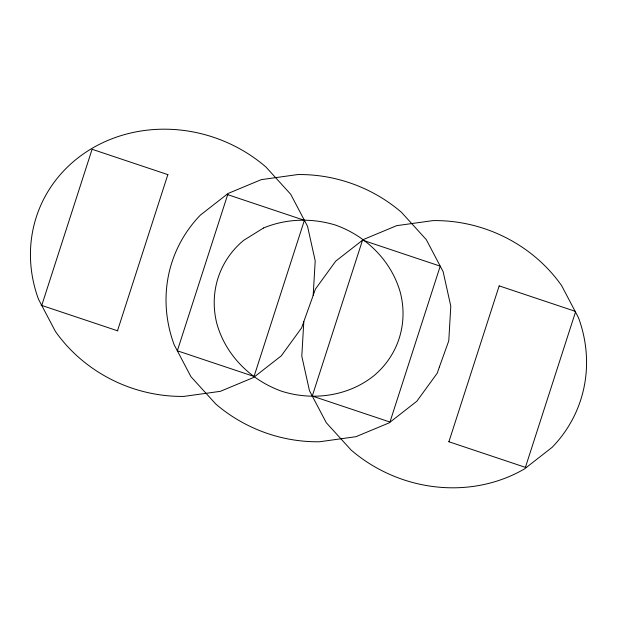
<?xml version="1.0" encoding="UTF-8"?>
<svg xmlns="http://www.w3.org/2000/svg" width="617" height="617" viewBox="0 0 617 617"><rect width="100%" height="100%" fill="white"/><g stroke="black" fill="none" stroke-linecap="round" stroke-linejoin="round"><path stroke-width="0.93" d="M41.74 305.43L92.095 149.283L167.971 174.673M117.531 330.666L167.847 174.626M448.898 441.757L499.145 285.941M525.414 467.354L575.499 312.025M303.811 321.696L301.605 327.882L281.267 355.862L253.548 377.504L220.346 391.332L183.92 396.399A144.224 131.853 21.7 0 1 55.345 331.321L38.516 299.291A144.224 131.853 21.7 0 1 92.504 148.095A144.224 131.853 21.7 0 1 265.858 166.929L290.707 194.278L307.544 226.3L315.202 260.814L313.181 295.458L303.819 321.542L301.798 356.186L309.456 390.7L326.293 422.722L351.142 450.071A144.224 131.853 21.7 0 0 524.496 468.905L552.207 447.263A144.224 131.853 21.7 0 0 578.484 317.709L561.655 285.679A144.224 131.853 21.7 0 0 433.08 220.601L396.654 225.668L363.452 239.496L335.733 261.138L315.395 289.118L313.189 295.304M499.161 285.864L575.106 311.276M41.115 305.222L117.824 330.889M448.775 441.71L526.239 467.632M227.226 194.139L227.974 194.748M439.412 366.907L437.198 373.246L416.853 401.227L389.142 422.876L355.94 436.697L319.513 441.764A144.224 131.853 21.7 0 1 215.788 404.035L190.938 376.686L174.11 344.664A144.224 131.853 21.7 0 1 200.386 215.102L228.097 193.46L261.3 179.632L297.726 174.565A144.224 131.853 21.7 0 1 401.451 212.294L426.301 239.651L443.137 271.673L450.796 306.179L448.775 340.823L439.412 366.907M227.681 194.648L177.334 350.795L254.042 376.463L304.397 220.315L227.681 194.648M362.534 240.152L312.271 396.045L389.959 422.036L440.229 266.151L362.534 240.152M263.559 227.974L243.622 240.375A95.488 87.298 21.7 0 0 216.822 323.493C225.629 355.315 250.972 380.357 281.815 391.286C312.765 401.073 347.919 396.353 373.617 375.954A95.488 87.298 21.7 0 0 400.418 292.836C391.61 261.022 366.267 235.972 335.424 225.051C311.824 217.87 286.435 218.503 263.559 227.974"/></g></svg>
